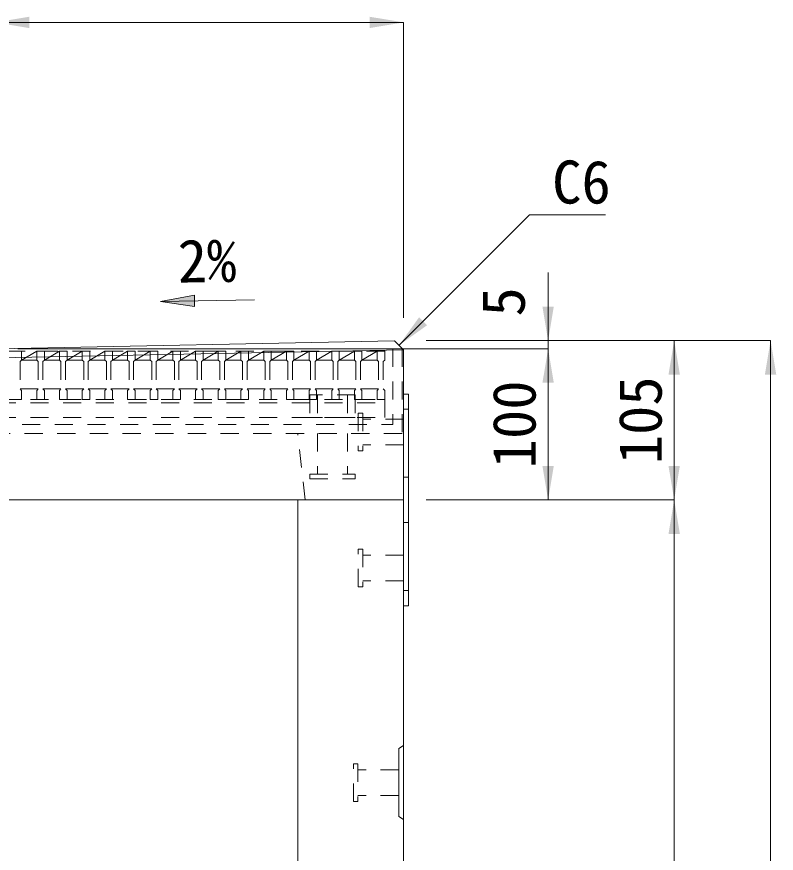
# Model space of a CAD drawing. Units: millimetres at full size, sheet at 1:40; some dimension numbers follow another scale. Extents: x 69750 to 116230, y -28801 to 513.
# Drawn here: x 73142 to 73644, y -22593 to -22040 of the extents above; entities that cross this region are included whole.
import ezdxf
from ezdxf.enums import TextEntityAlignment as Align

# ---------------------------------------------------------------- set-up
doc = ezdxf.new("R2010")
doc.units = ezdxf.units.MM
doc.header["$LTSCALE"] = 40
doc.linetypes.add('USER1', pattern=[0.54, 0.3, -0.24])
doc.linetypes.add('USER4', pattern=[0.54, 0.3, -0.24])
for name, color, linetype, lineweight in [('インサート', 92, 'USER1', 5), ('グレーチング', 7, 'USER1', 5), ('ジョイント', 7, 'Continuous', 5), ('受枠', 3, 'USER1', 9), ('寸法線', 7, 'Continuous', 9), ('引出線', 4, 'Continuous', 9), ('本体', 7, 'Continuous', 20)]:
    doc.layers.add(name, color=color, linetype=linetype, lineweight=lineweight)
doc.styles.add('ＭＳ ゴシック', font='')
doc.styles.get('ＭＳ ゴシック').set_extended_font_data('MS Gothic')

# ---------------------------------------------------------------- blocks, each defined once
blk = doc.blocks.new('filled_arrow')
at = {"color": 0, "linetype": 'Continuous', "lineweight": -2}
blk.add_solid([(7.5, 1.25), (0, 0), (7.5, -1.25)], dxfattribs=at)

msp = doc.modelspace()

# ---------------------------------------------------------------- hatches: boundary and pattern name
at = {"layer": '引出線'}
msp.add_hatch(color=256, dxfattribs=at).paths.add_polyline_path([(73259.65, -22223.84), (73259.8, -22231.34), (73237.23, -22228.04)])

# ---------------------------------------------------------------- linework, layer by layer
at = {"layer": 'インサート'}
for p, q in [((73335.95, -22289.74), (73335.95, -22304.74)), ((73365.95, -22289.74), (73335.95, -22289.74)), ((73340.95, -22289.74), (73340.95, -22304.74)), ((73360.95, -22289.74), (73360.95, -22304.74)), ((73365.95, -22289.74), (73365.95, -22304.74)), ((73370.95, -22301.75), (73367.95, -22301.75)), ((73367.95, -22301.75), (73367.95, -22326.74)), ((73370.95, -22301.75), (73370.95, -22326.74)), ((73365.95, -22304.74), (73335.95, -22304.74)), ((73397.95, -22305.74), (73370.95, -22305.74)), ((73340.95, -22315.24), (73340.95, -22342.24)), ((73360.95, -22315.24), (73360.95, -22342.24)), ((73397.95, -22322.75), (73370.95, -22322.75)), ((73370.95, -22326.74), (73367.95, -22326.74)), ((73335.95, -22342.24), (73365.95, -22342.24)), ((73335.95, -22345.24), (73335.95, -22342.24)), ((73335.95, -22345.24), (73365.95, -22345.24)), ((73365.95, -22345.24), (73365.95, -22342.24))]:
    msp.add_line(p, q, dxfattribs=at)
at = {"layer": 'インサート', "linetype": 'USER4', "lineweight": 9}
for p, q in [((73367.95, -22391.74), (73370.95, -22391.74)), ((73367.95, -22416.74), (73367.95, -22391.74)), ((73370.95, -22391.74), (73370.95, -22416.74)), ((73397.95, -22395.74), (73370.95, -22395.74)), ((73397.95, -22395.74), (73397.95, -22412.74)), ((73397.95, -22412.74), (73370.95, -22412.74)), ((73370.95, -22416.74), (73367.95, -22416.74)), ((73364.75, -22533.74), (73367.75, -22533.74)), ((73364.75, -22558.74), (73364.75, -22533.74)), ((73367.75, -22533.74), (73367.75, -22558.74)), ((73394.75, -22537.74), (73367.75, -22537.74)), ((73394.75, -22537.74), (73394.75, -22554.74)), ((73394.75, -22554.74), (73367.75, -22554.74)), ((73367.75, -22558.74), (73364.75, -22558.74))]:
    msp.add_line(p, q, dxfattribs=at)
at = {"layer": 'グレーチング'}
for p, q in [((73385.45, -22260.74), (72870.45, -22260.74)), ((73140.45, -22260.74), (73145.45, -22260.74)), ((73145.45, -22266.74), (73155.45, -22260.74)), ((73145.45, -22260.74), (73145.45, -22266.74)), ((73155.45, -22260.74), (73160.45, -22260.74)), ((73155.45, -22260.74), (73155.45, -22266.74)), ((73160.45, -22260.74), (73160.45, -22266.74)), ((73160.45, -22266.74), (73170.45, -22260.74)), ((73170.45, -22260.74), (73175.45, -22260.74)), ((73170.45, -22260.74), (73170.45, -22266.74)), ((73175.45, -22260.74), (73175.45, -22266.74)), ((73175.45, -22266.74), (73185.45, -22260.74)), ((73185.45, -22260.74), (73185.45, -22266.74)), ((73185.45, -22260.74), (73190.45, -22260.74)), ((73190.45, -22260.74), (73190.45, -22266.74)), ((73190.45, -22266.74), (73200.45, -22260.74)), ((73200.45, -22260.74), (73200.45, -22266.74)), ((73200.45, -22260.74), (73205.45, -22260.74)), ((73205.45, -22260.74), (73205.45, -22266.74)), ((73205.45, -22266.74), (73215.45, -22260.74)), ((73215.45, -22260.74), (73220.45, -22260.74)), ((73215.45, -22260.74), (73215.45, -22266.74)), ((73220.45, -22260.74), (73220.45, -22266.74)), ((73220.45, -22266.74), (73230.45, -22260.74)), ((73230.45, -22260.74), (73235.45, -22260.74)), ((73230.45, -22260.74), (73230.45, -22266.74)), ((73235.45, -22260.74), (73235.45, -22266.74)), ((73235.45, -22266.74), (73245.45, -22260.74)), ((73245.45, -22260.74), (73245.45, -22266.74)), ((73245.45, -22260.74), (73250.45, -22260.74)), ((73250.45, -22260.74), (73250.45, -22266.74)), ((73250.45, -22266.74), (73260.45, -22260.74)), ((73260.45, -22260.74), (73265.45, -22260.74)), ((73260.45, -22260.74), (73260.45, -22266.74)), ((73265.45, -22260.74), (73265.45, -22266.74)), ((73265.45, -22266.74), (73275.45, -22260.74)), ((73275.45, -22260.74), (73280.45, -22260.74)), ((73275.45, -22260.74), (73275.45, -22266.74)), ((73280.45, -22260.74), (73280.45, -22266.74)), ((73280.45, -22266.74), (73290.45, -22260.74)), ((73290.45, -22260.74), (73290.45, -22266.74)), ((73290.45, -22260.74), (73295.45, -22260.74)), ((73295.45, -22260.74), (73295.45, -22266.74)), ((73295.45, -22266.74), (73305.45, -22260.74)), ((73305.45, -22260.74), (73305.45, -22266.74)), ((73305.45, -22260.74), (73310.45, -22260.74)), ((73310.45, -22260.74), (73310.45, -22266.74)), ((73310.45, -22266.74), (73320.45, -22260.74)), ((73320.45, -22260.74), (73320.45, -22266.74)), ((73320.45, -22260.74), (73325.45, -22260.74)), ((73320.45, -22260.74), (73325.45, -22260.74)), ((73325.45, -22260.74), (73325.45, -22266.74)), ((73325.45, -22266.74), (73335.45, -22260.74)), ((73335.45, -22260.74), (73335.45, -22266.74)), ((73335.45, -22260.74), (73340.45, -22260.74)), ((73340.45, -22260.74), (73340.45, -22266.74)), ((73340.45, -22266.74), (73350.45, -22260.74)), ((73350.45, -22260.74), (73350.45, -22266.74)), ((73350.45, -22260.74), (73355.45, -22260.74)), ((73355.45, -22260.74), (73355.45, -22266.74)), ((73355.45, -22266.74), (73365.45, -22260.74)), ((73365.45, -22260.74), (73365.45, -22266.74)), ((73365.45, -22260.74), (73370.45, -22260.74)), ((73370.45, -22260.74), (73370.45, -22266.74)), ((73370.45, -22266.74), (73380.45, -22260.74)), ((73380.45, -22260.74), (73385.45, -22260.74)), ((73380.45, -22260.74), (73380.45, -22266.74)), ((73385.45, -22260.74), (73385.45, -22266.74)), ((73145.45, -22266.74), (73144.45, -22267.74)), ((73144.45, -22267.74), (73144.45, -22285.74)), ((73145.45, -22266.74), (73155.45, -22266.74)), ((73155.45, -22266.74), (73156.45, -22267.74)), ((73156.45, -22267.74), (73156.45, -22285.74)), ((73160.45, -22266.74), (73159.45, -22267.74)), ((73159.45, -22267.74), (73159.45, -22285.74)), ((73160.45, -22266.74), (73170.45, -22266.74)), ((73170.45, -22266.74), (73171.45, -22267.74)), ((73171.45, -22267.74), (73171.45, -22285.74)), ((73175.45, -22266.74), (73174.45, -22267.74)), ((73174.45, -22267.74), (73174.45, -22285.74)), ((73175.45, -22266.74), (73185.45, -22266.74)), ((73185.45, -22266.74), (73186.45, -22267.74)), ((73186.45, -22267.74), (73186.45, -22285.74)), ((73190.45, -22266.74), (73189.45, -22267.74)), ((73189.45, -22267.74), (73189.45, -22285.74)), ((73190.45, -22266.74), (73200.45, -22266.74)), ((73200.45, -22266.74), (73201.45, -22267.74)), ((73201.45, -22267.74), (73201.45, -22285.74)), ((73205.45, -22266.74), (73204.45, -22267.74)), ((73204.45, -22267.74), (73204.45, -22285.74)), ((73205.45, -22266.74), (73215.45, -22266.74)), ((73215.45, -22266.74), (73216.45, -22267.74)), ((73216.45, -22267.74), (73216.45, -22285.74)), ((73220.45, -22266.74), (73219.45, -22267.74)), ((73219.45, -22267.74), (73219.45, -22285.74)), ((73220.45, -22266.74), (73230.45, -22266.74)), ((73230.45, -22266.74), (73231.45, -22267.74)), ((73231.45, -22267.74), (73231.45, -22285.74)), ((73235.45, -22266.74), (73234.45, -22267.74)), ((73234.45, -22267.74), (73234.45, -22285.74)), ((73235.45, -22266.74), (73245.45, -22266.74)), ((73245.45, -22266.74), (73246.45, -22267.74)), ((73246.45, -22267.74), (73246.45, -22285.74)), ((73250.45, -22266.74), (73249.45, -22267.74)), ((73249.45, -22267.74), (73249.45, -22285.74)), ((73250.45, -22266.74), (73260.45, -22266.74)), ((73260.45, -22266.74), (73261.45, -22267.74)), ((73261.45, -22267.74), (73261.45, -22285.74)), ((73265.45, -22266.74), (73264.45, -22267.74)), ((73264.45, -22267.74), (73264.45, -22285.74)), ((73265.45, -22266.74), (73275.45, -22266.74)), ((73275.45, -22266.74), (73276.45, -22267.74)), ((73276.45, -22267.74), (73276.45, -22285.74)), ((73280.45, -22266.74), (73279.45, -22267.74)), ((73279.45, -22267.74), (73279.45, -22285.74)), ((73280.45, -22266.74), (73290.45, -22266.74)), ((73290.45, -22266.74), (73291.45, -22267.74)), ((73291.45, -22267.74), (73291.45, -22285.74)), ((73295.45, -22266.74), (73294.45, -22267.74)), ((73294.45, -22267.74), (73294.45, -22285.74)), ((73295.45, -22266.74), (73305.45, -22266.74)), ((73305.45, -22266.74), (73306.45, -22267.74)), ((73306.45, -22267.74), (73306.45, -22285.74)), ((73310.45, -22266.74), (73309.45, -22267.74)), ((73309.45, -22267.74), (73309.45, -22285.74)), ((73310.45, -22266.74), (73320.45, -22266.74)), ((73320.45, -22266.74), (73321.45, -22267.74)), ((73321.45, -22267.74), (73321.45, -22285.74)), ((73325.45, -22266.74), (73324.45, -22267.74)), ((73324.45, -22267.74), (73324.45, -22285.74)), ((73325.45, -22266.74), (73335.45, -22266.74)), ((73335.45, -22266.74), (73336.45, -22267.74)), ((73336.45, -22267.74), (73336.45, -22285.74)), ((73340.45, -22266.74), (73339.45, -22267.74)), ((73339.45, -22267.74), (73339.45, -22285.74)), ((73340.45, -22266.74), (73350.45, -22266.74)), ((73350.45, -22266.74), (73351.45, -22267.74)), ((73351.45, -22267.74), (73351.45, -22285.74)), ((73355.45, -22266.74), (73354.45, -22267.74)), ((73354.45, -22267.74), (73354.45, -22285.74)), ((73355.45, -22266.74), (73365.45, -22266.74)), ((73365.45, -22266.74), (73366.45, -22267.74)), ((73366.45, -22267.74), (73366.45, -22285.74)), ((73370.45, -22266.74), (73369.45, -22267.74)), ((73369.45, -22267.74), (73369.45, -22285.74)), ((73370.45, -22266.74), (73380.45, -22266.74)), ((73380.45, -22266.74), (73381.45, -22267.74)), ((73381.45, -22267.74), (73381.45, -22285.74)), ((73385.45, -22266.74), (73384.45, -22267.74)), ((73384.45, -22267.74), (73384.45, -22285.74)), ((73144.45, -22285.74), (73156.45, -22285.74)), ((73145.45, -22286.74), (73144.45, -22285.74)), ((73155.45, -22286.74), (73156.45, -22285.74)), ((73160.45, -22286.74), (73159.45, -22285.74)), ((73159.45, -22285.74), (73171.45, -22285.74)), ((73170.45, -22286.74), (73171.45, -22285.74)), ((73175.45, -22286.74), (73174.45, -22285.74)), ((73174.45, -22285.74), (73186.45, -22285.74)), ((73185.45, -22286.74), (73186.45, -22285.74)), ((73190.45, -22286.74), (73189.45, -22285.74)), ((73189.45, -22285.74), (73201.45, -22285.74)), ((73200.45, -22286.74), (73201.45, -22285.74)), ((73205.45, -22286.74), (73204.45, -22285.74)), ((73204.45, -22285.74), (73216.45, -22285.74)), ((73215.45, -22286.74), (73216.45, -22285.74)), ((73220.45, -22286.74), (73219.45, -22285.74)), ((73219.45, -22285.74), (73231.45, -22285.74)), ((73230.45, -22286.74), (73231.45, -22285.74)), ((73235.45, -22286.74), (73234.45, -22285.74)), ((73234.45, -22285.74), (73246.45, -22285.74)), ((73245.45, -22286.74), (73246.45, -22285.74)), ((73250.45, -22286.74), (73249.45, -22285.74)), ((73249.45, -22285.74), (73261.45, -22285.74)), ((73260.45, -22286.74), (73261.45, -22285.74)), ((73265.45, -22286.74), (73264.45, -22285.74)), ((73264.45, -22285.74), (73276.45, -22285.74)), ((73275.45, -22286.74), (73276.45, -22285.74)), ((73280.45, -22286.74), (73279.45, -22285.74)), ((73279.45, -22285.74), (73291.45, -22285.74)), ((73290.45, -22286.74), (73291.45, -22285.74)), ((73295.45, -22286.74), (73294.45, -22285.74)), ((73294.45, -22285.74), (73306.45, -22285.74)), ((73305.45, -22286.74), (73306.45, -22285.74)), ((73310.45, -22286.74), (73309.45, -22285.74)), ((73309.45, -22285.74), (73321.45, -22285.74)), ((73320.45, -22286.74), (73321.45, -22285.74)), ((73325.45, -22286.74), (73324.45, -22285.74)), ((73324.45, -22285.74), (73336.45, -22285.74)), ((73335.45, -22286.74), (73336.45, -22285.74)), ((73340.45, -22286.74), (73339.45, -22285.74)), ((73339.45, -22285.74), (73351.45, -22285.74)), ((73350.45, -22286.74), (73351.45, -22285.74)), ((73355.45, -22286.74), (73354.45, -22285.74)), ((73354.45, -22285.74), (73366.45, -22285.74)), ((73365.45, -22286.74), (73366.45, -22285.74)), ((73370.45, -22286.74), (73369.45, -22285.74)), ((73369.45, -22285.74), (73381.45, -22285.74)), ((73380.45, -22286.74), (73381.45, -22285.74)), ((73385.45, -22286.74), (73384.45, -22285.74)), ((73145.45, -22292.74), (73145.45, -22286.74)), ((73155.45, -22292.74), (73155.45, -22286.74)), ((73160.45, -22292.74), (73160.45, -22286.74)), ((73170.45, -22292.74), (73170.45, -22286.74)), ((73175.45, -22292.74), (73175.45, -22286.74)), ((73185.45, -22292.74), (73185.45, -22286.74)), ((73190.45, -22292.74), (73190.45, -22286.74)), ((73200.45, -22292.74), (73200.45, -22286.74)), ((73205.45, -22292.74), (73205.45, -22286.74)), ((73215.45, -22292.74), (73215.45, -22286.74)), ((73220.45, -22292.74), (73220.45, -22286.74)), ((73230.45, -22292.74), (73230.45, -22286.74)), ((73235.45, -22292.74), (73235.45, -22286.74)), ((73245.45, -22292.74), (73245.45, -22286.74)), ((73250.45, -22292.74), (73250.45, -22286.74)), ((73260.45, -22292.74), (73260.45, -22286.74)), ((73265.45, -22292.74), (73265.45, -22286.74)), ((73275.45, -22292.74), (73275.45, -22286.74)), ((73280.45, -22292.74), (73280.45, -22286.74)), ((73290.45, -22292.74), (73290.45, -22286.74)), ((73295.45, -22292.74), (73295.45, -22286.74)), ((73305.45, -22292.74), (73305.45, -22286.74)), ((73310.45, -22292.74), (73310.45, -22286.74)), ((73320.45, -22292.74), (73320.45, -22286.74)), ((73325.45, -22292.74), (73325.45, -22286.74)), ((73335.45, -22292.74), (73335.45, -22286.74)), ((73340.45, -22292.74), (73340.45, -22286.74)), ((73350.45, -22292.74), (73350.45, -22286.74)), ((73355.45, -22292.74), (73355.45, -22286.74)), ((73365.45, -22292.74), (73365.45, -22286.74)), ((73370.45, -22292.74), (73370.45, -22286.74)), ((73380.45, -22292.74), (73380.45, -22286.74)), ((73385.45, -22292.74), (73385.45, -22286.74)), ((73140.45, -22292.74), (73145.45, -22292.74)), ((73155.45, -22292.74), (73160.45, -22292.74)), ((73170.45, -22292.74), (73175.45, -22292.74)), ((73185.45, -22292.74), (73190.45, -22292.74)), ((73200.45, -22292.74), (73205.45, -22292.74)), ((73215.45, -22292.74), (73220.45, -22292.74)), ((73230.45, -22292.74), (73235.45, -22292.74)), ((73245.45, -22292.74), (73250.45, -22292.74)), ((73260.45, -22292.74), (73265.45, -22292.74)), ((73275.45, -22292.74), (73280.45, -22292.74)), ((73290.45, -22292.74), (73295.45, -22292.74)), ((73305.45, -22292.74), (73310.45, -22292.74)), ((73320.45, -22292.74), (73325.45, -22292.74)), ((73335.45, -22292.74), (73340.45, -22292.74)), ((73350.45, -22292.74), (73355.45, -22292.74)), ((73365.45, -22292.74), (73370.45, -22292.74)), ((73380.45, -22292.74), (73385.45, -22292.74)), ((73385.45, -22292.74), (73380.45, -22292.74))]:
    msp.add_line(p, q, dxfattribs=at)
at = {"layer": 'ジョイント'}
for p, q in [((73397.95, -22289.24), (73401.15, -22289.24)), ((73397.95, -22289.24), (73397.95, -22429.24)), ((73401.15, -22289.24), (73401.15, -22429.24)), ((73397.95, -22429.24), (73401.15, -22429.24))]:
    msp.add_line(p, q, dxfattribs=at)
at = {"layer": 'ジョイント', "linetype": 'USER4'}
for p, q in [((73397.95, -22299.24), (73401.15, -22299.24)), ((73397.95, -22344.24), (73401.15, -22344.24)), ((73397.95, -22374.24), (73401.15, -22374.24)), ((73397.95, -22419.24), (73401.15, -22419.24))]:
    msp.add_line(p, q, dxfattribs=at)
at = {"layer": '受枠'}
for p, q in [((73390.95, -22259.24), (73390.95, -22309.24)), ((73390.95, -22259.24), (73396.95, -22259.24)), ((73396.95, -22259.24), (73396.95, -22315.24)), ((72864.95, -22309.24), (73390.95, -22309.24)), ((73396.95, -22315.24), (72858.95, -22315.24))]:
    msp.add_line(p, q, dxfattribs=at)
at = {"layer": '受枠', "lineweight": 5}
for p, q in [((72870.45, -22292.74), (73385.45, -22292.74)), ((72870.45, -22295.04), (73385.45, -22295.04)), ((73385.45, -22292.74), (73385.45, -22309.24)), ((72870.45, -22304.74), (73385.45, -22304.74))]:
    msp.add_line(p, q, dxfattribs=at)
at = {"layer": '寸法線'}
for p, q in [((73127.95, -22043.3), (73397.95, -22043.3)), ((73397.95, -22238.84), (73397.95, -22043.3)), ((73493.51, -22304.24), (73493.51, -22208.84)), ((73412.95, -22253.84), (73640.59, -22253.84)), ((73412.95, -22253.84), (73576.86, -22253.84)), ((73412.95, -22253.84), (73493.51, -22253.84)), ((73576.86, -22253.84), (73576.86, -22359.24)), ((73640.59, -23009.24), (73640.59, -22253.84)), ((73142.95, -22259.24), (73493.51, -22259.24)), ((73142.95, -22259.24), (73493.51, -22259.24)), ((73493.51, -22359.24), (73493.51, -22259.24)), ((73412.95, -22359.24), (73576.86, -22359.24)), ((73412.95, -22359.24), (73576.86, -22359.24)), ((73412.95, -22359.24), (73493.51, -22359.24)), ((73576.86, -22359.24), (73576.86, -23009.24))]:
    msp.add_line(p, q, dxfattribs=at)
at = {"layer": '引出線', "lineweight": 13}
msp.add_line((73299.33, -22226.79), (73237.23, -22228.04), dxfattribs=at)
at = {"layer": '引出線'}
msp.add_lwpolyline([(73394.95, -22256.9), (73481.19, -22170.66), (73531.52, -22170.66)], dxfattribs=at)
at = {"layer": '引出線', "lineweight": 13}
msp.add_lwpolyline([(73259.65, -22223.84), (73259.8, -22231.34), (73237.23, -22228.04)], close=True, dxfattribs=at)
at = {"layer": '本体'}
for p, q in [((73127.95, -22259.24), (73391.95, -22253.96)), ((73391.95, -22253.96), (73397.95, -22259.84)), ((73397.95, -22259.84), (73397.95, -23009.24)), ((73397.95, -22359.24), (72857.95, -22359.24)), ((73327.95, -22665.21), (73327.95, -22359.24))]:
    msp.add_line(p, q, dxfattribs=at)
at = {"layer": '本体', "lineweight": 5}
msp.add_line((73127.95, -22265.24), (73397.95, -22259.84), dxfattribs=at)
at = {"layer": '本体', "linetype": 'USER1', "lineweight": 9}
msp.add_line((73332.95, -22359.24), (73327.95, -22315.24), dxfattribs=at)
at = {"layer": '本体', "lineweight": 9}
for p, q in [((73397.95, -22521.74), (73394.75, -22523.74)), ((73394.75, -22523.74), (73394.75, -22568.74)), ((73394.75, -22568.74), (73397.95, -22570.74))]:
    msp.add_line(p, q, dxfattribs=at)

# ---------------------------------------------------------------- block references
at = {"layer": '寸法線', "xscale": 3, "yscale": 3}
msp.add_blockref('filled_arrow', (73127.95, -22043.3), dxfattribs=at)
for p, rotation in [((73397.95, -22043.3), 180), ((73493.51, -22253.84), 90), ((73576.86, -22253.84), 270), ((73640.59, -22253.84), 270), ((73493.51, -22259.24), 270), ((73493.51, -22259.24), 270), ((73493.51, -22359.24), 90), ((73576.86, -22359.24), 90), ((73576.86, -22359.24), 270)]:
    msp.add_blockref('filled_arrow', p, dxfattribs=dict(at, rotation=rotation))
at = {"layer": '引出線', "xscale": 3, "yscale": 3, "rotation": 45}
msp.add_blockref('filled_arrow', (73394.95, -22256.9), dxfattribs=at)

# ---------------------------------------------------------------- texts
at = {"layer": '寸法線', "style": 'ＭＳ ゴシック'}
for s, p in [('5', (73463.87, -22228.19)), ('105', (73554.36, -22306.54)), ('100', (73471.01, -22309.24))]:
    msp.add_text(s, height=28.48, rotation=90, dxfattribs=at).set_placement(p, align=Align.MIDDLE_CENTER)
at = {"layer": '引出線', "style": 'ＭＳ ゴシック'}
msp.add_text('C6', height=28.48, dxfattribs=at).set_placement((73496.19, -22134.66), align=Align.TOP_LEFT)
msp.add_text('2%', height=28.48, rotation=1, dxfattribs=at).set_placement((73268.01, -22200.91), align=Align.MIDDLE_CENTER)

doc.saveas('drawing.dxf')
